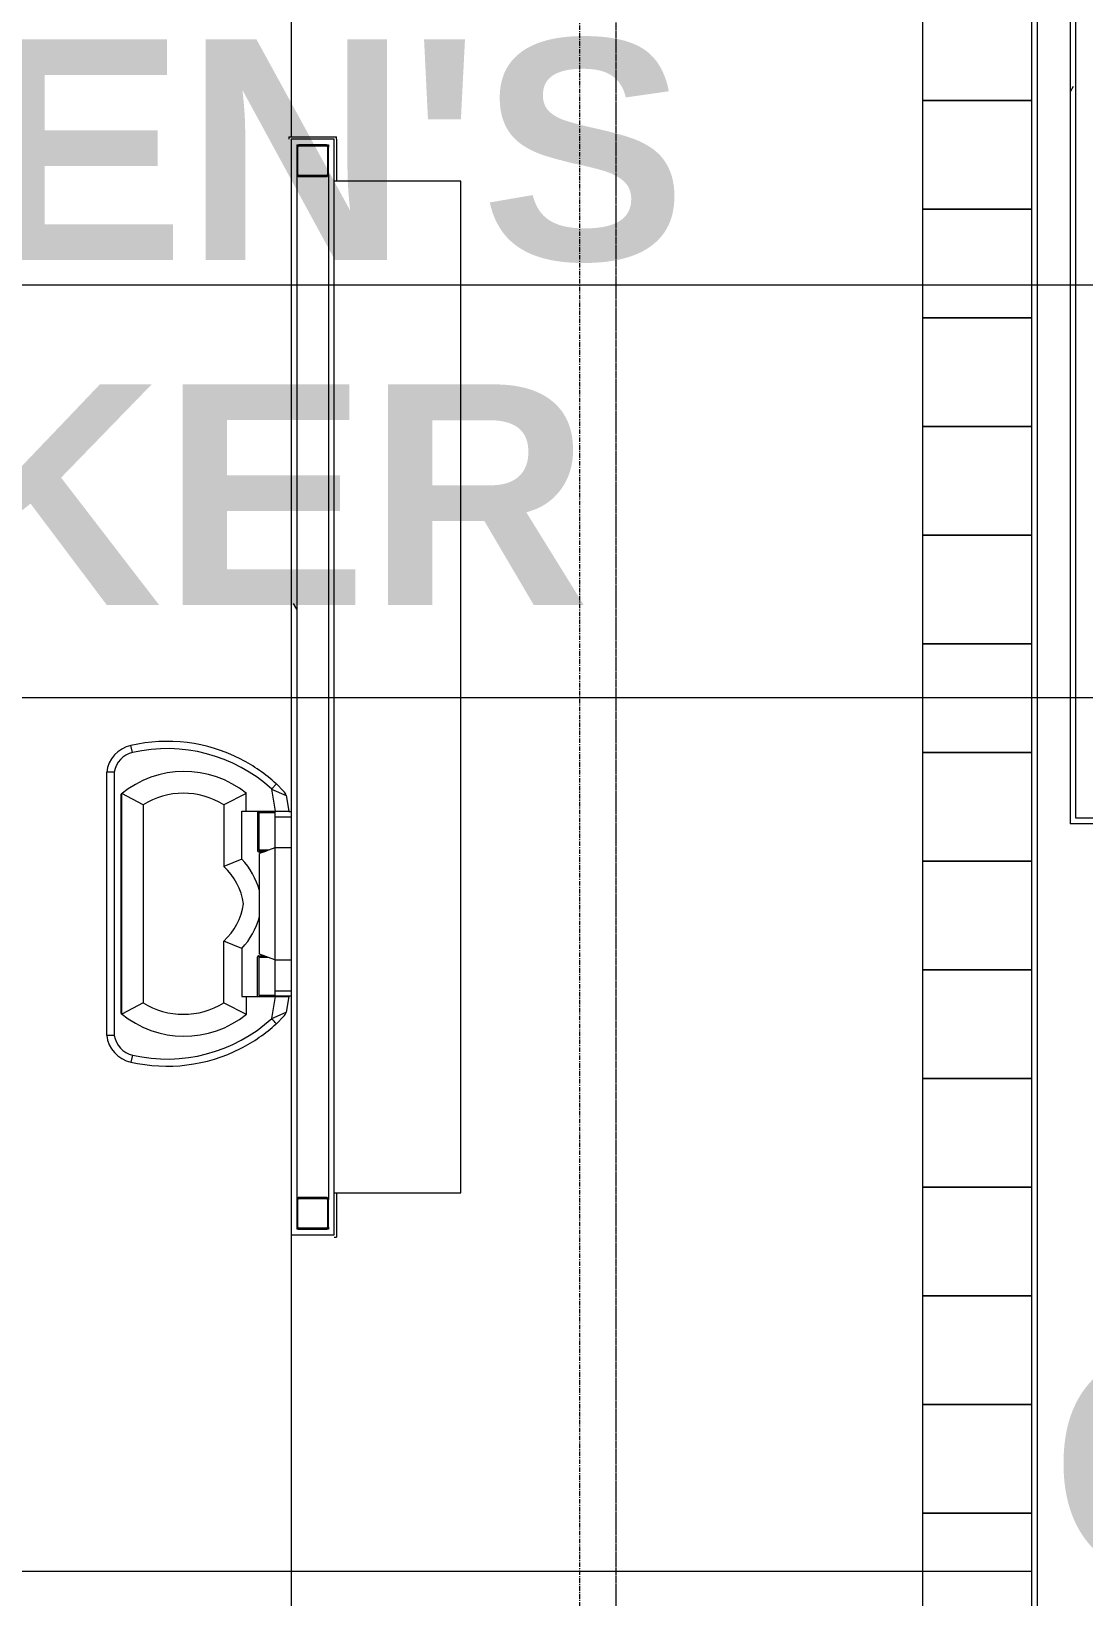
# Model space of a CAD drawing. Header units: inches. Extents: x 25369 to 33163, y -23509 to -20274.
# Drawn here: x 31557.9 to 31674.1, y -22687.9 to -22515 of the extents above; entities that cross this region are included whole.
import ezdxf

# ---------------------------------------------------------------- set-up
doc = ezdxf.new("R2010")
doc.units = ezdxf.units.IN
doc.header["$MEASUREMENT"] = 0
doc.linetypes.add('Grid Line 1_2_', pattern=[0.875, 0.5, -0.125, 0.125, -0.125])
for name, color, linetype, lineweight in [('A-FLOR', 192, 'Continuous', 13), ('A-WALL', 113, 'Continuous', 13), ('A-WALL-PATT', 111, 'Continuous', 25), ('G-ANNO-SYMB', 111, 'Continuous', 9), ('I-FURN', 30, 'Continuous', 13), ('I-WALL', 2, 'Continuous', 13), ('M-AREA-IDEN', 171, 'Continuous', 9), ('Q-SPCQ', 91, 'Continuous', 13), ('S-COLS', 52, 'Continuous', 13), ('S-GRID', 1, 'Continuous', 9)]:
    doc.layers.add(name, color=color, linetype=linetype, lineweight=lineweight)
doc.styles.add('Arial_B', font='arialbd.ttf', dxfattribs={"height": 24.354149})
pattern_1 = [(0, (5931.104, 0), (61.44, 15.36), [2.534, -43.546, 2.534, -43.546, -245.76]), (0, (5931.104, 0), (61.44, 15.36), [-92.16, 2.534, -89.626, 2.534, -43.546, -107.52]), (0, (5931.104, 0), (61.44, 15.36), [-230.4, 2.534, -28.186, 2.534, -74.266]), (120, (5954.144, 7.68), (-44.02215, 45.528601), [2.534, -43.546, 2.534, -43.546, -245.76]), (120, (5954.144, 7.68), (-44.02215, 45.528601), [-92.16, 2.534, -89.626, 2.534, -43.546, -107.52]), (120, (5954.144, 7.68), (-44.02215, 45.528601), [-230.4, 2.534, -28.186, 2.534, -74.266]), (240, (5961.824, 38.4), (-17.41785, -60.888601), [2.534, -43.546, 2.534, -43.546, -245.76]), (240, (5961.824, 38.4), (-17.41785, -60.888601), [-92.16, 2.534, -89.626, 2.534, -43.546, -107.52]), (240, (5961.824, 38.4), (-17.41785, -60.888601), [-230.4, 2.534, -28.186, 2.534, -74.266])]

# ---------------------------------------------------------------- blocks, each defined once
blk = doc.blocks.new('Locker-Double Stacked - 12_ x 12_-3246-Overall Floor Plan')
at = {"layer": 'I-FURN', "color": 43, "lineweight": 9}
for p, q in [((-6, -6), (-6, 6)), ((-6, 6), (6, 6)), ((6, 6), (6, -6)), ((6, -6), (-6, -6))]:
    blk.add_line(p, q, dxfattribs=at)
blk = doc.blocks.new('Furniture 5 - Furniture 1-2367-Overall Floor Plan')
at = {"layer": 'I-FURN', "color": 43, "lineweight": 9}
for p, q in [((25653.99, -22499.67), (25639.99, -22499.67)), ((25653.99, -22611.42), (25653.99, -22499.67)), ((25639.99, -22611.42), (25653.99, -22611.42))]:
    blk.add_line(p, q, dxfattribs=at)
blk = doc.blocks.new('HSS-Hollow Structural Section-Column - HSS3-1_2X3-1_2X1_8-V74-Overall Floor Plan')
at = {"layer": 'S-COLS', "color": 7}
for p, q in [((1.518, 1.75), (-1.518, 1.75)), ((-1.75, 1.518), (-1.75, -1.518)), ((-1.634, -1.518), (-1.634, 1.518)), ((-1.518, 1.634), (1.518, 1.634)), ((1.634, 1.518), (1.634, -1.518)), ((1.75, -1.518), (1.75, 1.518)), ((1.518, -1.634), (-1.518, -1.634)), ((-1.518, -1.75), (1.518, -1.75))]:
    blk.add_line(p, q, dxfattribs=at)
for centre, radius, start, end in [((-1.518, 1.518), 0.232, 90, 180), ((1.518, 1.518), 0.232, 360, 90), ((-1.518, 1.518), 0.116, 90, 180), ((1.518, 1.518), 0.116, 0, 90), ((-1.518, -1.518), 0.232, 180, 270), ((-1.518, -1.518), 0.116, 180, 270), ((1.518, -1.518), 0.232, 270, 360), ((1.518, -1.518), 0.116, 270, 360)]:
    blk.add_arc(centre, radius, start, end, dxfattribs=at)
blk = doc.blocks.new('HSS-Hollow Structural Section-Column - HSS3-1_2X3-1_2X1_8-V79-Overall Floor Plan')
at = {"layer": 'S-COLS', "color": 7}
for p, q in [((1.518, 1.75), (-1.518, 1.75)), ((-1.75, 1.518), (-1.75, -1.518)), ((-1.634, -1.518), (-1.634, 1.518)), ((-1.518, 1.634), (1.518, 1.634)), ((1.634, 1.518), (1.634, -1.518)), ((1.75, -1.518), (1.75, 1.518)), ((1.518, -1.634), (-1.518, -1.634)), ((-1.518, -1.75), (1.518, -1.75))]:
    blk.add_line(p, q, dxfattribs=at)
for centre, radius, start, end in [((-1.518, 1.518), 0.232, 90, 180), ((1.518, 1.518), 0.232, 360, 90), ((-1.518, 1.518), 0.116, 90, 180), ((1.518, 1.518), 0.116, 0, 90), ((-1.518, -1.518), 0.232, 180, 270), ((-1.518, -1.518), 0.116, 180, 270), ((1.518, -1.518), 0.232, 270, 360), ((1.518, -1.518), 0.116, 270, 360)]:
    blk.add_arc(centre, radius, start, end, dxfattribs=at)
blk = doc.blocks.new('Change_Table-Flip_Down-Frost_Products_LTD_-1125 - Polyethylene-White-366105-Overall Floor Plan')
at = {"layer": 'Q-SPCQ', "color": 43, "lineweight": 9}
for p, q in [((25405.77, -22594.65), (25405.95, -22593.86)), ((25407.79, -22596.82), (25408.62, -22596.82)), ((25407.79, -22625.89), (25407.79, -22596.82)), ((25408.62, -22596.82), (25408.62, -22625.89)), ((25388.51, -22601.1), (25388.81, -22599.4)), ((25390.4, -22598.7), (25388.81, -22599.4)), ((25389.09, -22598.91), (25389.89, -22598.11)), ((25390.4, -22598.7), (25389.98, -22601.1)), ((25395.7, -22600.41), (25393.21, -22599.17)), ((25393.21, -22601.1), (25393.21, -22599.17)), ((25404.61, -22600.41), (25406.94, -22599.17)), ((25406.94, -22599.17), (25406.94, -22623.53)), ((25407.04, -22599.25), (25407.04, -22623.45)), ((25388.27, -22601.15), (25388.51, -22601.15)), ((25393.69, -22601.1), (25388.51, -22601.1)), ((25388.51, -22601.15), (25388.51, -22601.1)), ((25388.51, -22601.15), (25391.73, -22601.15)), ((25390.02, -22601.15), (25390.02, -22605.18)), ((25391.83, -22601.25), (25390.02, -22601.25)), ((25391.83, -22605.43), (25391.83, -22601.25)), ((25391.96, -22601.1), (25391.96, -22605.5)), ((25393.69, -22606.42), (25393.69, -22601.1)), ((25395.7, -22600.41), (25395.7, -22607.23)), ((25404.61, -22622.3), (25404.61, -22600.41)), ((25390.02, -22601.75), (25388.27, -22601.75)), ((25390.07, -22605.18), (25388.27, -22605.18)), ((25390.07, -22617.53), (25390.07, -22605.18)), ((25390.07, -22605.18), (25391.77, -22605.8)), ((25390.75, -22605.43), (25391.83, -22605.43)), ((25391.73, -22605.53), (25391.02, -22605.53)), ((25391.86, -22605.6), (25391.23, -22605.6)), ((25391.77, -22605.8), (25391.77, -22616.91)), ((25393.69, -22606.42), (25395.7, -22607.23)), ((25390.07, -22617.53), (25391.77, -22616.91)), ((25391.86, -22617.1), (25391.23, -22617.1)), ((25393.69, -22616.29), (25395.7, -22615.47)), ((25393.69, -22616.29), (25393.69, -22621.6)), ((25395.7, -22622.3), (25395.7, -22615.47)), ((25388.27, -22617.53), (25390.07, -22617.53)), ((25390.02, -22617.53), (25390.02, -22621.55)), ((25390.75, -22617.28), (25391.83, -22617.28)), ((25391.73, -22617.18), (25391.02, -22617.18)), ((25391.83, -22621.45), (25391.83, -22617.28)), ((25391.96, -22621.6), (25391.96, -22617.2)), ((25390.02, -22620.95), (25388.27, -22620.95)), ((25388.51, -22621.55), (25388.27, -22621.55)), ((25388.51, -22621.55), (25391.73, -22621.55)), ((25388.51, -22621.6), (25388.51, -22621.55)), ((25393.69, -22621.6), (25388.51, -22621.6)), ((25388.81, -22623.31), (25388.51, -22621.6)), ((25389.98, -22621.6), (25390.4, -22624.01)), ((25391.83, -22621.45), (25390.02, -22621.45)), ((25393.21, -22621.6), (25393.21, -22623.54)), ((25393.21, -22623.54), (25395.7, -22622.3)), ((25404.61, -22622.3), (25406.94, -22623.53)), ((25390.42, -22624.03), (25388.81, -22623.31)), ((25389.89, -22624.6), (25389.09, -22623.8)), ((25389.89, -22624.6), (25390.42, -22624.03)), ((25407.79, -22625.89), (25408.62, -22625.89)), ((25405.77, -22628.06), (25405.95, -22628.85))]:
    blk.add_line(p, q, dxfattribs=at)
for centre, radius, start, end in [((25401.95, -22611.33), 17.12, 77.1058, 132.4083), ((25401.98, -22611.33), 17.91, 77.1036, 117.0252), ((25405.21, -22597.22), 3.44, 6.6703, 77.1036), ((25401.98, -22611.33), 17.91, 117.0252, 132.4157), ((25405.18, -22597.23), 2.65, 8.9006, 77.1058), ((25395.94, -22593.4), 7.66, 217.8807, 223.7167), ((25400.07, -22607.6), 10.87, 50.1591, 129.1586), ((25389.63, -22599.54), 0.83, 130.6052, 170.0067), ((25400.16, -22607.61), 8.46, 58.2462, 121.7538), ((25391.73, -22601.25), 0.1, 0, 90), ((25391.73, -22605.43), 0.1, 270, 0), ((25400.01, -22612.18), 8.55, 137.6677, 164.5358), ((25391.86, -22605.5), 0.1, 270, 0), ((25400.07, -22612.18), 6.59, 131.4443, 172.8364), ((25400.07, -22610.53), 6.59, 187.1636, 228.5557), ((25400.01, -22610.53), 8.55, 195.4642, 222.3323), ((25391.86, -22617.2), 0.1, 0, 90), ((25391.73, -22617.28), 0.1, 0, 90), ((25391.73, -22621.45), 0.1, 270, 0), ((25400.16, -22615.1), 8.46, 238.2462, 301.7538), ((25389.63, -22623.17), 0.83, 189.9933, 229.3948), ((25401.95, -22611.37), 17.12, 227.5917, 282.8942), ((25400.07, -22615.1), 10.87, 230.8414, 309.8409), ((25401.98, -22611.38), 17.91, 227.5846, 242.8439), ((25401.98, -22611.38), 17.91, 242.8439, 282.8964), ((25405.18, -22625.48), 2.65, 282.8942, 351.0994), ((25405.21, -22625.49), 3.44, 282.8964, 353.3297)]:
    blk.add_arc(centre, radius, start, end, dxfattribs=at)
blk = doc.blocks.new('Locker Rooms and Restrooms_rvt-2-Overall Floor Plan')
at = {"layer": 'A-WALL-PATT', "lineweight": 9}
h = blk.add_hatch(dxfattribs=at)
h.set_pattern_fill('FP_17', color=253, style=0, pattern_type=2)
h.set_pattern_definition(pattern_1)
h.paths.add_polyline_path([(25656.14, -22647.93), (25659.64, -22647.93), (25659.64, -22647.3), (25656.14, -22647.3), (25656.14, -22527.55), (25659.64, -22527.55), (25659.64, -22526.93), (25655.52, -22526.93), (25655.52, -22647.93)], flags=0)
at = {"layer": 'A-FLOR', "color": 43, "lineweight": 9}
for p, q in [((25655.52, -22482.37), (25655.52, -22526.69)), ((25655.52, -22647.93), (25655.52, -22691.05))]:
    blk.add_line(p, q, dxfattribs=at)
at = {"layer": 'A-WALL', "color": 7}
for p, q in [((25656.14, -22527.55), (25659.64, -22527.55)), ((25656.14, -22527.55), (25656.14, -22527.8)), ((25659.64, -22527.55), (25659.64, -22527.8)), ((25656.14, -22530.83), (25656.14, -22644.05)), ((25659.64, -22530.83), (25659.64, -22644.05)), ((25656.14, -22647.08), (25656.14, -22647.3)), ((25656.37, -22647.3), (25656.14, -22647.3)), ((25659.64, -22647.3), (25659.41, -22647.3)), ((25659.64, -22647.08), (25659.64, -22647.3))]:
    blk.add_line(p, q, dxfattribs=at)
at = {"layer": 'I-WALL', "color": 43, "lineweight": 9}
for p, q in [((25655.27, -22526.68), (25660.52, -22526.68)), ((25655.27, -22526.68), (25655.27, -22526.93)), ((25660.52, -22526.93), (25660.52, -22526.68)), ((25660.52, -22526.93), (25660.52, -22531.56)), ((25660.52, -22643.31), (25660.52, -22648.18)), ((25660.27, -22648.18), (25660.52, -22648.18))]:
    blk.add_line(p, q, dxfattribs=at)
at = {"layer": 'I-WALL', "color": 7}
for p, q in [((25656.14, -22526.93), (25655.52, -22526.93)), ((25655.52, -22526.93), (25655.52, -22647.93)), ((25659.64, -22526.93), (25656.14, -22526.93)), ((25660.27, -22526.93), (25659.64, -22526.93)), ((25660.27, -22647.93), (25660.27, -22526.93)), ((25655.52, -22647.93), (25656.14, -22647.93)), ((25656.14, -22647.93), (25659.64, -22647.93)), ((25659.64, -22647.93), (25660.27, -22647.93))]:
    blk.add_line(p, q, dxfattribs=at)
at = {"color": 43, "lineweight": 9}
for name, p, rotation in [('Locker-Double Stacked - 12_ x 12_-3246-Overall Floor Plan', (25731.27, -22516.68), 270), ('Locker-Double Stacked - 12_ x 12_-3246-Overall Floor Plan', (25731.27, -22528.68), 270), ('Locker-Double Stacked - 12_ x 12_-3246-Overall Floor Plan', (25731.27, -22540.68), 270), ('Locker-Double Stacked - 12_ x 12_-3246-Overall Floor Plan', (25731.27, -22552.68), 270), ('Locker-Double Stacked - 12_ x 12_-3246-Overall Floor Plan', (25731.27, -22564.68), 270), ('Locker-Double Stacked - 12_ x 12_-3246-Overall Floor Plan', (25731.27, -22576.68), 270), ('Locker-Double Stacked - 12_ x 12_-3246-Overall Floor Plan', (25731.27, -22588.68), 270), ('Change_Table-Flip_Down-Frost_Products_LTD_-1125 - Polyethylene-White-366105-Overall Floor Plan', (51043.78, -45222.73), 180), ('Locker-Double Stacked - 12_ x 12_-3246-Overall Floor Plan', (25731.27, -22600.68), 270), ('Locker-Double Stacked - 12_ x 12_-3246-Overall Floor Plan', (25731.27, -22612.68), 270), ('Locker-Double Stacked - 12_ x 12_-3246-Overall Floor Plan', (25731.27, -22624.68), 270), ('Locker-Double Stacked - 12_ x 12_-3246-Overall Floor Plan', (25731.27, -22636.68), 270), ('Locker-Double Stacked - 12_ x 12_-3246-Overall Floor Plan', (25731.27, -22648.68), 270), ('Locker-Double Stacked - 12_ x 12_-3246-Overall Floor Plan', (25731.27, -22660.68), 270), ('Locker-Double Stacked - 12_ x 12_-3246-Overall Floor Plan', (25731.27, -22672.68), 270), ('Locker-Double Stacked - 12_ x 12_-3246-Overall Floor Plan', (25731.27, -22684.68), 270)]:
    blk.add_blockref(name, p, dxfattribs=dict(at, rotation=rotation))
for name, p in [('HSS-Hollow Structural Section-Column - HSS3-1_2X3-1_2X1_8-V74-Overall Floor Plan', (25657.89, -22529.31)), ('Furniture 5 - Furniture 1-2367-Overall Floor Plan', (20.28, -31.89)), ('HSS-Hollow Structural Section-Column - HSS3-1_2X3-1_2X1_8-V79-Overall Floor Plan', (25657.89, -22645.56))]:
    blk.add_blockref(name, p, dxfattribs=at)
blk = doc.blocks.new('Struct_Xcel_Sports Complex_rvt-2-Overall Floor Plan')
at = {"layer": 'A-FLOR', "color": 43, "lineweight": 9}
blk.add_line((25524.91, -22685.08), (25737.27, -22685.08), dxfattribs=at)

msp = doc.modelspace()

# ---------------------------------------------------------------- hatches: boundary and pattern name
at = {"layer": 'A-WALL-PATT', "lineweight": 9}
h = msp.add_hatch(dxfattribs=at)
h.set_pattern_fill('FP_17', color=253, style=0, pattern_type=2)
h.set_pattern_definition(pattern_1)
h.paths.add_polyline_path([(31668.37, -22604.37), (31668.99, -22604.37), (31668.99, -22369.55), (31668.37, -22369.55), (31668.37, -22569.2)], flags=0)
h = msp.add_hatch(dxfattribs=at)
h.set_pattern_fill('FP_17', color=253, style=0, pattern_type=2)
h.set_pattern_definition(pattern_1)
h.paths.add_polyline_path([(31673.24, -22602.55), (31673.24, -22369.55), (31668.99, -22369.55), (31668.99, -22370.18), (31672.62, -22370.18), (31672.62, -22602.55)], flags=0)
h = msp.add_hatch(dxfattribs=at)
h.set_pattern_fill('FP_17', color=253, style=0, pattern_type=2)
h.set_pattern_definition(pattern_1)
h.paths.add_polyline_path([(31668.99, -22787.3), (31668.99, -22767.89), (31668.37, -22767.89), (31668.37, -22787.3)], flags=0)
h.paths.add_polyline_path([(31668.99, -22767.09), (31668.99, -22604.37), (31668.37, -22604.37), (31668.44, -22767.09)], flags=0)

# ---------------------------------------------------------------- linework, layer by layer
at = {"layer": 'A-WALL', "color": 7}
for p, q in [((31668.99, -22370.18), (31668.99, -22767.09)), ((31672.62, -22370.18), (31672.62, -22602.55)), ((31701.37, -22602.55), (31672.62, -22602.55))]:
    msp.add_line(p, q, dxfattribs=at)
at = {"layer": 'G-ANNO-SYMB'}
msp.add_line((32514.71, -22588.63), (27924.76, -22588.63), dxfattribs=at)
at = {"layer": 'I-WALL', "color": 7}
for p, q in [((31668.37, -22369.55), (31668.37, -22767.09)), ((31673.24, -22601.93), (31673.24, -22369.55)), ((31701.99, -22601.93), (31673.24, -22601.93))]:
    msp.add_line(p, q, dxfattribs=at)
at = {"layer": 'S-GRID', "linetype": 'Grid Line 1_2_'}
for p, q in [((31622.49, -23095.8), (31622.49, -20550.05)), ((31618.49, -23317.24), (31618.49, -20902.43)), ((31622.49, -23413.24), (31622.49, -20902.43)), ((32358.45, -22543.05), (27402.46, -22543.05)), ((32650.17, -22543.05), (27721.31, -22543.05))]:
    msp.add_line(p, q, dxfattribs=at)

# ---------------------------------------------------------------- block references
at = {"color": 250, "lineweight": 5}
for name in ['Struct_Xcel_Sports Complex_rvt-2-Overall Floor Plan', 'Locker Rooms and Restrooms_rvt-2-Overall Floor Plan']:
    msp.add_blockref(name, (5931.1, 0), dxfattribs=at)

# ---------------------------------------------------------------- texts
at = {"layer": 'M-AREA-IDEN', "char_height": 24.354, "attachment_point": 2, "line_spacing_factor": 0.938532, "style": 'Arial_B'}
for s, insert, width in [("WOMEN'S\\PLOCKER", (31547.79, -22515.91), 191.232), ('OFFICE', (31732.86, -22661.1), 144.864)]:
    msp.add_mtext(s, dxfattribs=dict(at, insert=insert, width=width))

doc.saveas('drawing.dxf')
